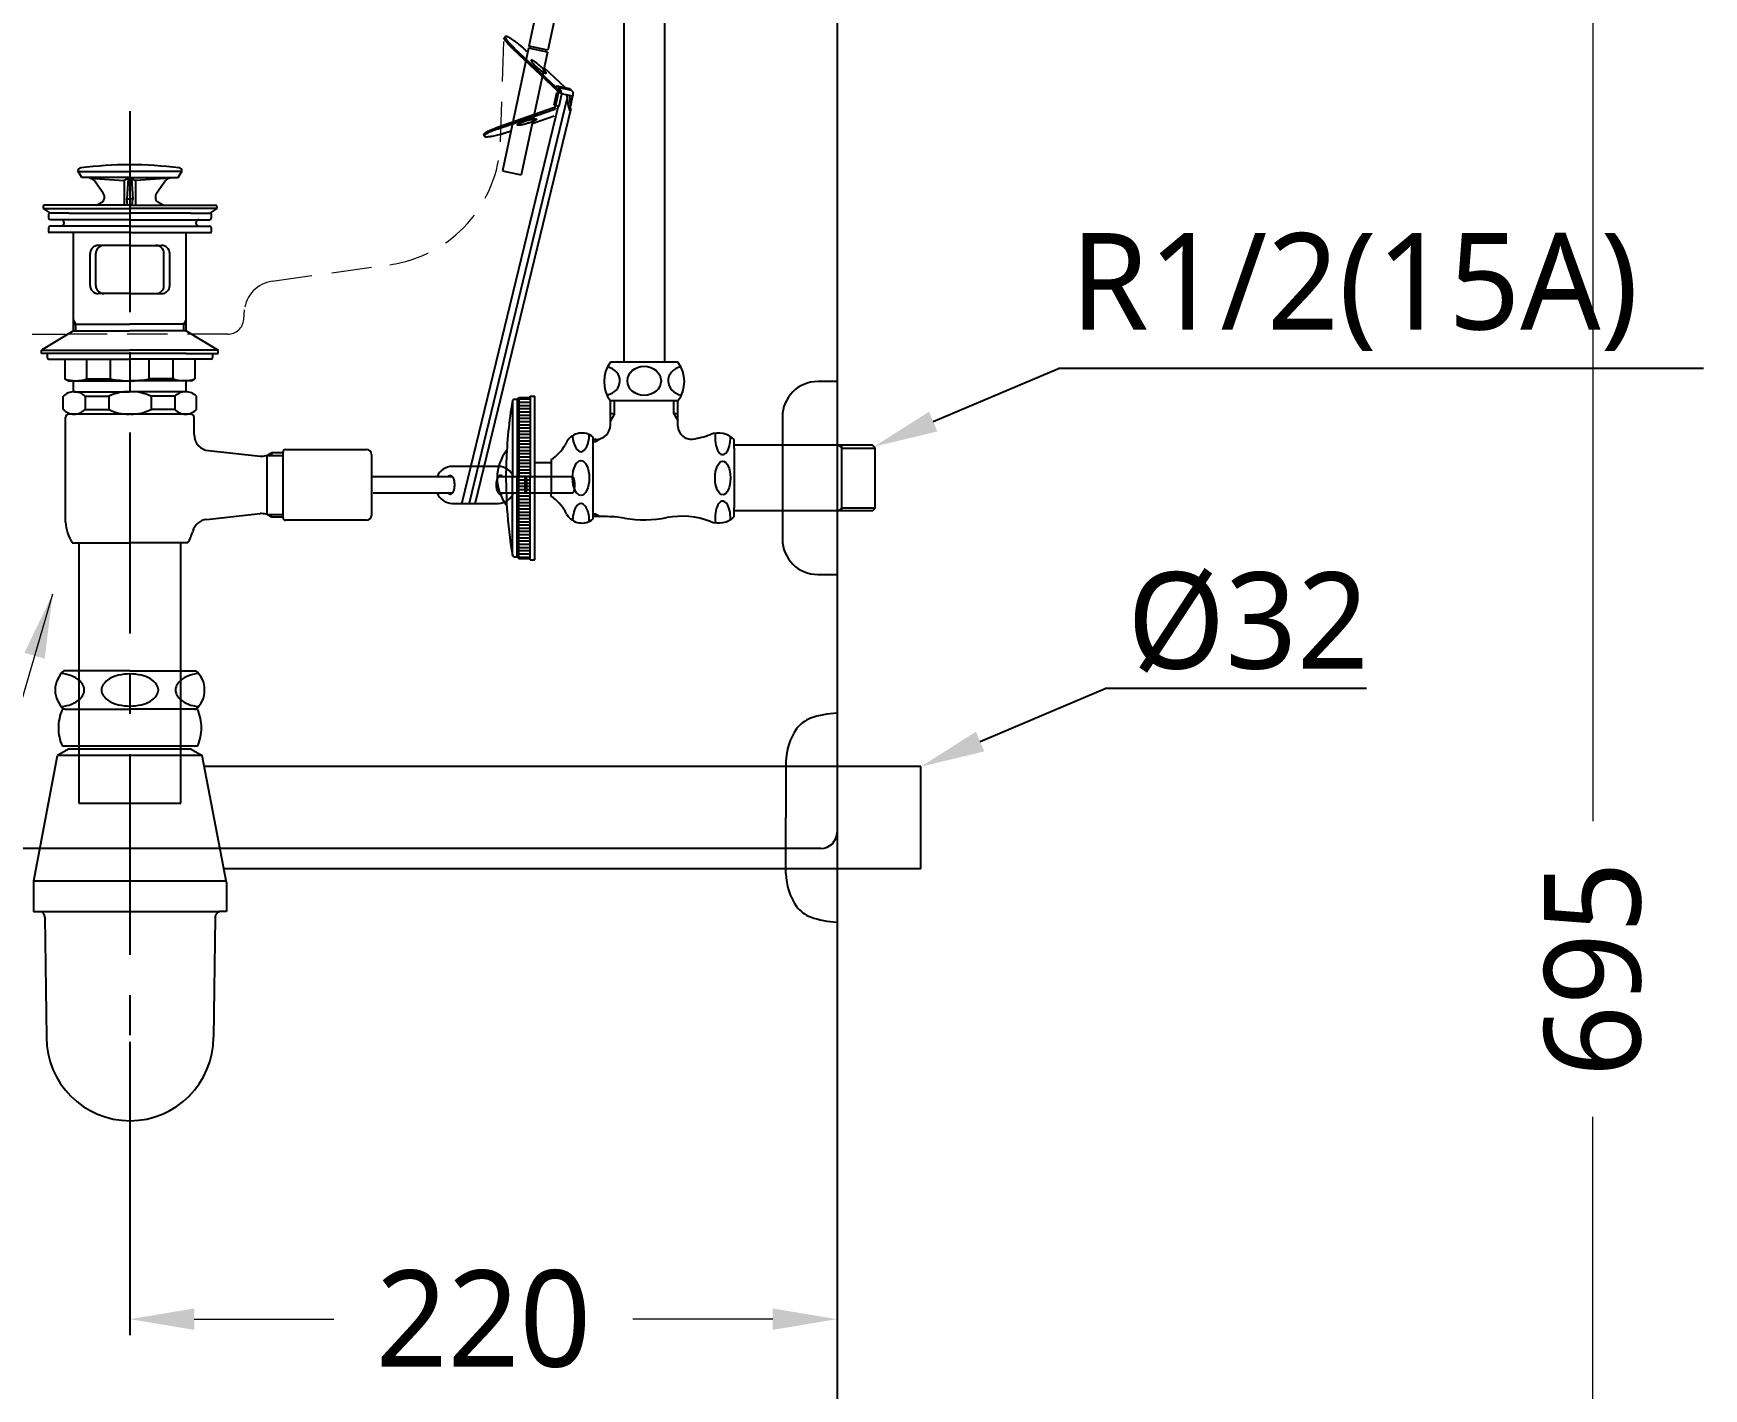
# Model space of a CAD drawing. Header units: inches. Extents: x 2493 to 5701, y -10839 to -8711.
# Drawn here: x 4399 to 4918, y -10446 to -10025 of the extents above; entities that cross this region are included whole.
import ezdxf

# ---------------------------------------------------------------- set-up
doc = ezdxf.new("R2010")
doc.units = ezdxf.units.IN
doc.header["$LTSCALE"] = 50
doc.header["$MEASUREMENT"] = 0
doc.linetypes.add('CENTER', pattern=[2, 1.25, -0.25, 0.25, -0.25])
doc.linetypes.add('HIDDEN', pattern=[0.375, 0.25, -0.125])
for name, color, linetype in [('1', 1, 'Continuous'), ('10', 7, 'Continuous'), ('3', 3, 'Continuous'), ('4', 4, 'Continuous'), ('6', 6, 'Continuous'), ('7', 7, 'Continuous'), ('BATH', 4, 'Continuous'), ('SA-DOOR', 4, 'Continuous'), ('중심선', 1, 'CENTER')]:
    doc.layers.add(name, color=color, linetype=linetype)
doc.styles.get("Standard").update_dxf_attribs({"font": 'NanumGothic.ttf'})
doc.dimstyles.get("Standard").update_dxf_attribs({"dimtxt": 20, "dimasz": 20, "dimexe": 5, "dimexo": 1.5, "dimgap": 10, "dimtad": 0, "dimtoh": 1, "dimdec": 0, "dimzin": 0, "dimdsep": 46, "dimtxsty": 'Standard', "dimcen": 0, "dimclrd": 3, "dimclre": 3, "dimclrt": 2, "dimadec": 0, "dimazin": 3, "dimtfac": 1, "dimtdec": 0, "dimtofl": 0, "dimtmove": 0, "dimatfit": 3, "dimfxl": 0, "dimtolj": 1, "dimtzin": 0, "dimlwd": 0, "dimlwe": 25, "dimarcsym": 0})
doc.dimstyles.new('Standard$0', dxfattribs={"dimtxt": 0.18, "dimasz": 0.18, "dimexe": 0.18, "dimexo": 0.0625, "dimgap": 0.09, "dimtad": 0, "dimtih": 1, "dimtoh": 1, "dimdec": 4, "dimzin": 0, "dimdsep": 46, "dimtxsty": 'Standard', "dimcen": 0.09, "dimadec": 0, "dimazin": 0, "dimtfac": 1, "dimtdec": 4, "dimtofl": 0, "dimtmove": 0, "dimatfit": 3, "dimfxl": 0, "dimtolj": 1, "dimtzin": 0, "dimarcsym": 0})

# ---------------------------------------------------------------- blocks, each defined once
blk = doc.blocks.new('*D31')
at = {"color": 3, "linetype": 'Continuous', "lineweight": 25}
for p, q in [((4670.9, -9973.14), (4888.89, -9973.14)), ((4650.21, -10668.14), (4888.89, -10668.14))]:
    blk.add_line(p, q, dxfattribs=at)
at = {"color": 3, "linetype": 'Continuous', "lineweight": 0}
for p, q in [((4883.89, -9993.14), (4883.89, -10269.7)), ((4883.89, -10648.14), (4883.89, -10361.68))]:
    blk.add_line(p, q, dxfattribs=at)
at = {"color": 3}
for points in [[(4880.56, -9993.14), (4887.23, -9993.14), (4883.89, -9973.14)], [(4880.56, -10648.14), (4887.23, -10648.14), (4883.89, -10668.14)]]:
    blk.add_solid(points, dxfattribs=at)
at = {"layer": 'DEFPOINTS', "color": 0}
for p in [(4669.4, -9973.14), (4648.71, -10668.14), (4883.89, -10668.14)]:
    blk.add_point(p, dxfattribs=at)
at = {"color": 2, "insert": (4883.89, -10315.69), "char_height": 30, "attachment_point": 5, "rotation": 90}
blk.add_mtext('\\A1;695', dxfattribs=at)
blk = doc.blocks.new('*D41')
at = {"color": 3, "linetype": 'Continuous', "lineweight": 25}
for p, q in [((4648.71, -10274.64), (4648.71, -10429.61)), ((4428.71, -10338.36), (4428.71, -10429.61))]:
    blk.add_line(p, q, dxfattribs=at)
at = {"color": 3, "linetype": 'Continuous', "lineweight": 0}
for p, q in [((4448.71, -10424.61), (4492.2, -10424.61)), ((4628.71, -10424.61), (4585.21, -10424.61))]:
    blk.add_line(p, q, dxfattribs=at)
at = {"color": 3}
for points in [[(4448.71, -10421.27), (4448.71, -10427.94), (4428.71, -10424.61)], [(4628.71, -10421.27), (4628.71, -10427.94), (4648.71, -10424.61)]]:
    blk.add_solid(points, dxfattribs=at)
at = {"layer": 'DEFPOINTS', "color": 0}
for p in [(4648.71, -10273.14), (4428.71, -10336.86), (4648.71, -10424.61)]:
    blk.add_point(p, dxfattribs=at)
at = {"color": 2, "insert": (4538.71, -10424.61), "char_height": 30, "attachment_point": 5}
blk.add_mtext('\\A1;220', dxfattribs=at)

msp = doc.modelspace()

# ---------------------------------------------------------------- linework, layer by layer
at = {"color": 1}
msp.add_line((4648.71, -9744.93), (4648.71, -10668.14), dxfattribs=at)
at = {"color": 7, "linetype": 'HIDDEN', "lineweight": 0}
for p, q in [((4544.01, -10058.32), (4548.26, -9926.82)), ((4472.94, -10101.69), (4509.6, -10096.53)), ((4464.11, -10113.62), (4464.38, -10110.61)), ((4398.28, -10118.18), (4408.71, -10118.18)), ((4459.13, -10118.18), (4409.47, -10118.18))]:
    msp.add_line(p, q, dxfattribs=at)
at = {"color": 4, "linetype": 'HIDDEN'}
for p, q in [((4398.71, -10288.26), (4398.71, -10297.76)), ((4458.71, -10288.76), (4458.71, -10297.76)), ((4398.71, -10297.76), (4401.08, -10297.76)), ((4458.71, -10297.76), (4456.71, -10297.76))]:
    msp.add_line(p, q, dxfattribs=at)
at = {"color": 3}
for points in [[(4678.62, -10145.35), (4717.58, -10128.86)], [(4693.22, -10244.9), (4732.17, -10228.4)]]:
    msp.add_lwpolyline(points, dxfattribs=at)
at = {"color": 7, "linetype": 'HIDDEN', "lineweight": 0}
for centre, radius, start, end in [((4504.03, -10056.92), 40, 278, 358), ((4474.33, -10111.59), 10, 98, 174.9204), ((4459.13, -10113.18), 5, 270, 354.9204)]:
    msp.add_arc(centre, radius, start, end, dxfattribs=at)
at = {"color": 4, "linetype": 'HIDDEN'}
for centre, radius, start, end in [((4420.31, -10240.61), 13.85, 155.4705, 204.5295), ((4437.11, -10240.61), 13.85, 335.4705, 24.5295), ((4400.21, -10299.56), 2, 0, 64.1581), ((4457.21, -10299.7), 2, 104.4775, 180)]:
    msp.add_arc(centre, radius, start, end, dxfattribs=at)
at = {"color": 3}
for points in [[(4679.92, -10148.42), (4660.21, -10153.15), (4677.32, -10142.28)], [(4694.52, -10247.97), (4674.8, -10252.7), (4691.92, -10241.83)]]:
    msp.add_solid(points, dxfattribs=at)
at = {"layer": '1', "color": 3}
for p, q in [((4918.31, -10128.86), (4717.58, -10128.86)), ((4813.38, -10228.4), (4732.17, -10228.4))]:
    msp.add_line(p, q, dxfattribs=at)
at = {"layer": '10', "color": 0, "linetype": 'Continuous'}
for p, q in [((4648.71, -9911.14), (4648.71, -10273.14)), ((4643.71, -10278.14), (4348.93, -10278.14))]:
    msp.add_line(p, q, dxfattribs=at)
msp.add_arc((4643.71, -10273.14), 5, 270, 0, dxfattribs=at)
at = {"layer": '3'}
for p, q in [((4413.71, -10069.45), (4412.48, -10067.31)), ((4412.59, -10067.52), (4428.71, -10067.52)), ((4428.71, -10069.45), (4413.71, -10069.45)), ((4416.22, -10069.63), (4426.96, -10070.33)), ((4428.71, -10069.45), (4426.96, -10070.33)), ((4428.19, -10069.71), (4427.76, -10076.12)), ((4444.82, -10067.52), (4428.71, -10067.52)), ((4428.71, -10069.45), (4443.71, -10069.45)), ((4428.71, -10069.45), (4430.46, -10070.33)), ((4429.22, -10069.71), (4429.66, -10076.12)), ((4441.19, -10069.63), (4430.46, -10070.33)), ((4443.71, -10069.45), (4444.94, -10067.31)), ((4420.43, -10074.33), (4417.71, -10070.47)), ((4426.96, -10070.33), (4426.96, -10078.05)), ((4430.46, -10070.33), (4430.46, -10078.05)), ((4436.98, -10074.33), (4439.7, -10070.47)), ((4401.71, -10078.45), (4401.71, -10079.05)), ((4401.71, -10079.05), (4428.71, -10079.05)), ((4401.71, -10079.05), (4403.85, -10080.55)), ((4411.41, -10078.05), (4402.11, -10078.05)), ((4409.71, -10080.55), (4403.61, -10080.55)), ((4409.71, -10080.55), (4428.71, -10080.55)), ((4428.71, -10078.05), (4411.41, -10078.05)), ((4418.35, -10078.05), (4419.8, -10077.21)), ((4427.96, -10078.05), (4427.76, -10076.09)), ((4427.76, -10076.09), (4428.71, -10076.09)), ((4429.66, -10076.09), (4428.71, -10076.09)), ((4428.71, -10078.05), (4446.01, -10078.05)), ((4455.71, -10079.05), (4428.71, -10079.05)), ((4447.71, -10080.55), (4428.71, -10080.55)), ((4429.45, -10078.05), (4429.66, -10076.09)), ((4439.06, -10078.05), (4437.62, -10077.21)), ((4446.01, -10078.05), (4455.31, -10078.05)), ((4447.71, -10080.55), (4453.81, -10080.55)), ((4455.71, -10079.05), (4453.56, -10080.55)), ((4455.71, -10078.45), (4455.71, -10079.05)), ((4403.41, -10080.75), (4403.41, -10082.05)), ((4403.41, -10085.05), (4403.41, -10086.35)), ((4428.71, -10082.55), (4403.91, -10082.55)), ((4428.71, -10084.55), (4403.91, -10084.55)), ((4428.71, -10082.55), (4453.51, -10082.55)), ((4428.71, -10084.55), (4453.51, -10084.55)), ((4454.01, -10080.75), (4454.01, -10082.05)), ((4454.01, -10085.05), (4454.01, -10086.35)), ((4428.71, -10086.55), (4403.61, -10086.55)), ((4411.21, -10117.14), (4411.21, -10086.55)), ((4428.71, -10090.55), (4418.83, -10090.55)), ((4428.71, -10086.55), (4453.81, -10086.55)), ((4428.71, -10090.55), (4438.58, -10090.55)), ((4446.21, -10117.14), (4446.21, -10086.55)), ((4416.33, -10103.05), (4416.33, -10093.05)), ((4418.1, -10103.05), (4418.1, -10093.05)), ((4439.31, -10103.05), (4439.31, -10093.05)), ((4441.08, -10103.05), (4441.08, -10093.05)), ((4428.71, -10105.55), (4418.83, -10105.55)), ((4428.71, -10105.55), (4438.58, -10105.55)), ((4411.91, -10115.05), (4411.21, -10113.83)), ((4411.21, -10115.05), (4428.71, -10115.05)), ((4411.91, -10117.14), (4411.91, -10115.05)), ((4446.21, -10115.05), (4428.71, -10115.05)), ((4445.51, -10115.05), (4446.21, -10113.83)), ((4445.51, -10117.14), (4445.51, -10115.05)), ((4411.21, -10117.14), (4401.21, -10123.14)), ((4411.21, -10117.14), (4428.71, -10117.14)), ((4446.21, -10117.14), (4428.71, -10117.14)), ((4446.21, -10117.14), (4456.21, -10123.14)), ((4401.21, -10123.14), (4428.71, -10123.14)), ((4401.21, -10124.14), (4401.21, -10123.14)), ((4411.21, -10124.14), (4401.21, -10124.14)), ((4403.01, -10124.14), (4403.01, -10125.44)), ((4403.51, -10125.94), (4408.51, -10125.94)), ((4408.51, -10125.94), (4428.71, -10125.94)), ((4408.51, -10125.94), (4408.51, -10132.06)), ((4446.21, -10124.14), (4411.21, -10124.14)), ((4415.29, -10132.06), (4415.29, -10125.94)), ((4422.69, -10132.06), (4422.69, -10125.94)), ((4456.21, -10123.14), (4428.71, -10123.14)), ((4448.9, -10125.94), (4428.71, -10125.94)), ((4434.72, -10132.06), (4434.72, -10125.94)), ((4442.12, -10132.06), (4442.12, -10125.94)), ((4446.21, -10124.14), (4456.21, -10124.14)), ((4448.9, -10125.94), (4448.9, -10132.06)), ((4453.9, -10125.94), (4448.9, -10125.94)), ((4454.4, -10124.14), (4454.4, -10125.44)), ((4456.21, -10124.14), (4456.21, -10123.14)), ((4409.51, -10132.64), (4408.51, -10132.06)), ((4415.29, -10132.06), (4422.69, -10132.06)), ((4442.12, -10132.06), (4434.72, -10132.06)), ((4447.9, -10132.64), (4448.9, -10132.06)), ((4407.96, -10141.6), (4407.96, -10137.49)), ((4409.51, -10132.64), (4410.91, -10132.64)), ((4410.91, -10132.64), (4428.71, -10132.64)), ((4411.21, -10136.05), (4411.21, -10132.64)), ((4411.35, -10136.05), (4428.46, -10136.05)), ((4414.74, -10137.49), (4422.14, -10137.49)), ((4414.74, -10137.49), (4414.74, -10141.6)), ((4422.14, -10137.49), (4422.14, -10141.6)), ((4446.5, -10132.64), (4428.71, -10132.64)), ((4446.06, -10136.05), (4428.95, -10136.05)), ((4435.28, -10137.49), (4435.28, -10141.6)), ((4442.68, -10137.49), (4435.28, -10137.49)), ((4442.68, -10137.49), (4442.68, -10141.6)), ((4446.21, -10136.05), (4446.21, -10132.64)), ((4447.9, -10132.64), (4446.5, -10132.64)), ((4449.45, -10141.6), (4449.45, -10137.49)), ((4414.74, -10141.6), (4422.14, -10141.6)), ((4442.68, -10141.6), (4435.28, -10141.6)), ((4408.71, -10176.65), (4408.71, -10144.05)), ((4428.71, -10143.05), (4409.71, -10143.05)), ((4446.06, -10143.05), (4428.71, -10143.05)), ((4445.51, -10143.05), (4446.06, -10143.05)), ((4446.06, -10143.05), (4446.46, -10143.05)), ((4447.71, -10143.05), (4446.21, -10143.05)), ((4448.71, -10149.41), (4448.71, -10144.05)), ((4448.71, -10149.41), (4448.71, -10144.05)), ((4453.17, -10154.38), (4469.21, -10156.1)), ((4471.24, -10155.85), (4476.34, -10155.85)), ((4471.38, -10174.3), (4471.38, -10155.8)), ((4472.71, -10155.05), (4472.71, -10155.85)), ((4476.37, -10155.05), (4472.71, -10155.05)), ((4476.34, -10155.85), (4476.34, -10154.85)), ((4476.34, -10175.25), (4476.34, -10155.85)), ((4477.14, -10154.05), (4502.34, -10154.05)), ((4503.84, -10155.55), (4503.84, -10161.32)), ((4523.08, -10162.54), (4503.64, -10162.54)), ((4503.84, -10161.32), (4503.84, -10174.55)), ((4529.03, -10162.54), (4523.08, -10162.54)), ((4540.05, -10159.29), (4528.99, -10159.29)), ((4543.33, -10159.29), (4540.05, -10159.29)), ((4566.66, -10162.53), (4543.3, -10162.54)), ((4552.16, -10163.03), (4551.66, -10162.53)), ((4551.66, -10167.53), (4551.66, -10162.53)), ((4552.16, -10167.03), (4552.16, -10163.03)), ((4504.44, -10167.54), (4529.03, -10167.54)), ((4543.3, -10167.54), (4566.66, -10167.53)), ((4551.66, -10167.53), (4552.16, -10167.03)), ((4452.58, -10175.77), (4469.21, -10173.99)), ((4528.99, -10170.79), (4540.31, -10170.79)), ((4540.31, -10170.79), (4543.33, -10170.79)), ((4471.38, -10174.3), (4476.34, -10174.3)), ((4472.71, -10175.05), (4472.71, -10174.25)), ((4476.37, -10175.05), (4472.71, -10175.05)), ((4502.34, -10176.05), (4477.14, -10176.05)), ((4410.71, -10183.05), (4428.71, -10183.05)), ((4412.83, -10183.05), (4412.83, -10264.05)), ((4446.71, -10183.05), (4428.71, -10183.05)), ((4444.58, -10264.05), (4444.58, -10183.05)), ((4412.83, -10264.05), (4444.58, -10264.05))]:
    msp.add_line(p, q, dxfattribs=at)
for points in [[(4527.65, -10162.54, -0.044238), (4527.9, -10162.26, -0.189273), (4528.34, -10162.09, -0.189273), (4528.77, -10162.26, -0.101059), (4529.27, -10162.95, -0.059302), (4529.55, -10163.84, -0.045722), (4529.66, -10165.04, -0.045722)], [(4544.67, -10162.54, 0.044238), (4544.42, -10162.26, 0.189273), (4543.98, -10162.09, 0.189273), (4543.55, -10162.26, 0.101059), (4543.05, -10162.95, 0.059302), (4542.78, -10163.84, 0.045722), (4542.67, -10165.04, 0.045722)], [(4529.66, -10165.04, -0.045722), (4529.55, -10166.24, -0.059302), (4529.27, -10167.13, -0.101059), (4528.77, -10167.82, -0.189273), (4528.34, -10167.99, -0.189273), (4527.9, -10167.82, -0.044238), (4527.65, -10167.54, -0.059302)], [(4542.67, -10165.04, 0.045722), (4542.78, -10166.24, 0.059302), (4543.05, -10167.12, 0.101059), (4543.55, -10167.82, 0.189273), (4543.98, -10167.99, 0.189273), (4544.42, -10167.82, 0.044238), (4544.67, -10167.54, 0.059302)]]:
    msp.add_lwpolyline(points, format="xyb", dxfattribs=at)
for centre, radius, start, end in [((4413.56, -10067.52), 1.1, 97.3204, 169.4262), ((4428.71, -10185.45), 120, 90, 97.3204), ((4416.08, -10071.63), 2, 35.2023, 86.2618), ((4428.71, -10185.45), 120, 82.6796, 90), ((4441.33, -10071.63), 2, 93.7382, 144.7977), ((4443.86, -10067.52), 1.1, 10.5738, 82.6796), ((4418.8, -10075.48), 2, 300, 35.2023), ((4438.62, -10075.48), 2, 144.7977, 240), ((4402.11, -10078.45), 0.4, 90, 180), ((4403.61, -10080.75), 0.2, 90, 180), ((4453.81, -10080.75), 0.2, 0, 90), ((4455.31, -10078.45), 0.4, 0, 90), ((4403.91, -10082.05), 0.5, 180, 270), ((4403.91, -10085.05), 0.5, 90, 180), ((4407.21, -10083.55), 1, 270, 90), ((4450.21, -10083.55), 1, 90, 270), ((4453.51, -10082.05), 0.5, 270, 0), ((4453.51, -10085.05), 0.5, 0, 90), ((4403.61, -10086.35), 0.2, 180, 270), ((4418.83, -10093.05), 2.5, 90, 180), ((4420.6, -10093.05), 2.5, 90, 180), ((4436.81, -10093.05), 2.5, 0, 90), ((4438.58, -10093.05), 2.5, 0, 90), ((4453.81, -10086.35), 0.2, 270, 0), ((4418.83, -10103.05), 2.5, 180, 270), ((4420.6, -10103.05), 2.5, 180, 270), ((4436.81, -10103.05), 2.5, 270, 0), ((4438.58, -10103.05), 2.5, 270, 0), ((4403.51, -10125.44), 0.5, 180, 270), ((4453.9, -10125.44), 0.5, 270, 0), ((4411.9, -10122.46), 10.18, 250.5679, 289.4321), ((4428.51, -10103.19), 29.46, 258.5956, 270.3737), ((4428.9, -10103.19), 29.46, 269.6263, 281.4044), ((4445.51, -10122.46), 10.18, 250.5679, 289.4321), ((4411.35, -10140.75), 4.7, 43.9409, 136.0591), ((4428.24, -10149.65), 13.61, 89.0643, 116.6472), ((4429.17, -10149.65), 13.61, 63.3528, 90.9357), ((4446.06, -10140.75), 4.7, 43.9409, 136.0591), ((4411.35, -10138.34), 4.7, 223.9409, 316.0591), ((4428.24, -10129.44), 13.61, 243.3528, 270.9357), ((4429.17, -10129.44), 13.61, 269.0643, 296.6472), ((4446.06, -10138.34), 4.7, 223.9409, 316.0591), ((4409.71, -10144.05), 1, 90, 180), ((4447.71, -10144.05), 1, 0, 90), ((4447.71, -10144.05), 1, 0, 90), ((4453.71, -10149.41), 5, 180, 263.8845), ((4469.62, -10151.12), 5, 265.3322, 308.1928), ((4477.14, -10154.85), 0.8, 90, 180), ((4502.34, -10155.55), 1.5, 0, 90), ((4528.99, -10164.29), 5, 90.0092, 159.5216), ((4543.33, -10164.29), 5, 20.4966, 90.0092), ((4528.99, -10165.79), 5, 200.4966, 270.0092), ((4543.33, -10165.79), 5, 270.0092, 339.5216), ((4469.62, -10178.98), 5, 51.8072, 94.6678), ((4421.7, -10176.1), 13, 182.42, 212.3), ((4453.11, -10180.75), 5, 96.1155, 165.0403), ((4477.14, -10175.25), 0.8, 180, 270), ((4502.34, -10174.55), 1.5, 270, 0), ((4435.72, -10176.1), 13, 327.6998, 345.0403)]:
    msp.add_arc(centre, radius, start, end, dxfattribs=at)
at = {"layer": '4'}
for p, q in [((4412.46, -10222.86), (4408.17, -10222.86)), ((4428.71, -10222.86), (4412.46, -10222.86)), ((4428.71, -10222.86), (4444.96, -10222.86)), ((4444.96, -10222.86), (4449.25, -10222.86)), ((4408.56, -10234.86), (4408.17, -10234.86)), ((4408.56, -10234.86), (4428.71, -10234.86)), ((4408.56, -10234.86), (4428.71, -10234.86)), ((4448.86, -10234.86), (4428.71, -10234.86)), ((4448.86, -10234.86), (4428.71, -10234.86)), ((4448.86, -10234.86), (4449.25, -10234.86)), ((4449.71, -10246.36), (4407.71, -10246.36)), ((4398.8, -10288.26), (4406.21, -10249.26)), ((4409.61, -10247.26), (4406.21, -10249.26)), ((4451.21, -10249.26), (4406.21, -10249.26)), ((4447.81, -10247.26), (4409.61, -10247.26)), ((4447.81, -10247.26), (4451.21, -10249.26)), ((4458.71, -10288.76), (4451.21, -10249.26)), ((4632.73, -10251.18), (4632.73, -10268.57)), ((4648.71, -10252.7), (4451.86, -10252.7)), ((4674.8, -10252.7), (4648.71, -10252.7)), ((4674.8, -10284.45), (4674.8, -10252.7)), ((4632.73, -10285.97), (4632.73, -10268.57)), ((4398.71, -10288.26), (4458.61, -10288.26)), ((4648.71, -10284.45), (4457.89, -10284.45)), ((4674.8, -10284.45), (4648.71, -10284.45)), ((4401.08, -10297.76), (4456.71, -10297.76)), ((4402.21, -10299.56), (4402.71, -10336.86)), ((4455.21, -10299.7), (4454.71, -10336.86))]:
    msp.add_line(p, q, dxfattribs=at)
for centre, radius, start, end in [((4413.46, -10228.86), 8, 131.4096, 228.5904), ((4405.46, -10238.98), 15.42, 76.3745, 82.907), ((4406.67, -10233.98), 10.28, 59.664, 76.3745), ((4408.51, -10230.83), 6.63, 35.2916, 59.664), ((4425.61, -10230.92), 6.43, 119.4668, 143.7544), ((4427.48, -10234.23), 10.23, 103.1721, 119.4668), ((4428.71, -10239.47), 15.61, 90, 103.1721), ((4428.71, -10239.47), 15.61, 76.8279, 90), ((4429.93, -10234.23), 10.23, 60.5332, 76.8279), ((4431.8, -10230.92), 6.43, 36.2456, 60.5332), ((4448.9, -10230.83), 6.63, 120.336, 144.7084), ((4450.75, -10233.98), 10.28, 103.6255, 120.336), ((4451.96, -10238.98), 15.42, 97.093, 103.6255), ((4443.96, -10228.86), 8, 311.4096, 48.5904), ((4408.51, -10226.89), 6.63, 300.336, 324.7084), ((4411.3, -10228.86), 3.21, 0, 35.2916), ((4411.3, -10228.86), 3.21, 324.7084, 0), ((4422.8, -10228.86), 2.94, 143.7544, 216.2456), ((4425.61, -10226.8), 6.43, 216.2456, 240.5332), ((4431.8, -10226.8), 6.43, 299.4668, 323.7544), ((4434.62, -10228.86), 2.94, 323.7544, 36.2456), ((4446.11, -10228.86), 3.21, 144.7084, 180), ((4446.11, -10228.86), 3.21, 180, 215.2916), ((4448.9, -10226.89), 6.63, 215.2916, 239.664), ((4405.46, -10218.74), 15.42, 277.093, 283.6255), ((4406.67, -10223.74), 10.28, 283.6255, 300.336), ((4427.48, -10223.49), 10.23, 240.5332, 256.8279), ((4428.71, -10218.25), 15.61, 256.8279, 270), ((4428.71, -10218.25), 15.61, 270, 283.1721), ((4429.93, -10223.49), 10.23, 283.1721, 299.4668), ((4450.75, -10223.74), 10.28, 239.664, 256.3745), ((4451.96, -10218.74), 15.42, 256.3745, 262.907), ((4650.21, -10266.03), 30, 92.866, 109.0071), ((4652.71, -10252.07), 20, 146.2077, 177.4359), ((4644.05, -10246.99), 10, 111.1927, 142.8035), ((4652.71, -10285.07), 20, 182.5641, 213.7923), ((4644.05, -10290.15), 10, 217.1965, 248.8073), ((4650.21, -10271.11), 30, 250.9929, 267.134), ((4428.71, -10336.86), 26, 180, 0)]:
    msp.add_arc(centre, radius, start, end, dxfattribs=at)
at = {"layer": '6'}
for p, q in [((4582.36, -9920.96), (4582.36, -10126.9)), ((4595.06, -9920.52), (4595.06, -10126.9)), ((4595.06, -10126.9), (4578.21, -10126.9)), ((4599.21, -10126.9), (4595.06, -10126.9)), ((4553.21, -10137.4), (4554.71, -10137.4)), ((4553.21, -10137.6), (4553.21, -10137.4)), ((4553.21, -10137.6), (4553.21, -10162.9)), ((4554.71, -10138.4), (4554.71, -10137.4)), ((4648.71, -10132.9), (4642.71, -10132.9)), ((4547.79, -10138.9), (4547.79, -10162.9)), ((4548.38, -10138.4), (4549.21, -10138.4)), ((4549.21, -10138.4), (4549.71, -10137.9)), ((4549.21, -10138.4), (4549.21, -10162.9)), ((4549.71, -10137.9), (4549.71, -10162.9)), ((4549.71, -10137.9), (4552.91, -10137.9)), ((4549.71, -10138.31), (4553.21, -10138.31)), ((4549.71, -10139.31), (4553.21, -10139.31)), ((4549.71, -10140.31), (4553.21, -10140.31)), ((4549.71, -10141.31), (4553.21, -10141.31)), ((4549.71, -10142.31), (4553.21, -10142.31)), ((4554.71, -10162.9), (4554.71, -10138.4)), ((4578.21, -10146.4), (4578.21, -10138.9)), ((4599.21, -10138.9), (4578.21, -10138.9)), ((4579.46, -10142.9), (4578.21, -10142.9)), ((4579.46, -10142.9), (4578.21, -10145.07)), ((4579.46, -10142.9), (4579.46, -10138.9)), ((4597.96, -10142.9), (4597.96, -10138.9)), ((4599.21, -10142.9), (4597.96, -10142.9)), ((4597.96, -10142.9), (4599.21, -10145.07)), ((4599.21, -10146.82), (4599.21, -10138.9)), ((4549.71, -10143.31), (4553.21, -10143.31)), ((4549.71, -10144.31), (4553.21, -10144.31)), ((4549.71, -10145.31), (4553.21, -10145.31)), ((4549.71, -10146.31), (4553.21, -10146.31)), ((4549.71, -10147.31), (4553.21, -10147.31)), ((4631.71, -10143.9), (4631.71, -10181.9)), ((4549.71, -10148.31), (4553.21, -10148.31)), ((4549.71, -10149.31), (4553.21, -10149.31)), ((4549.71, -10150.31), (4553.21, -10150.31)), ((4549.71, -10151.31), (4553.21, -10151.31)), ((4549.71, -10152.31), (4553.21, -10152.31)), ((4549.71, -10153.31), (4553.21, -10153.31)), ((4564.68, -10151.58), (4564.13, -10152.54)), ((4572.79, -10150.9), (4572.79, -10150.18)), ((4572.79, -10174.9), (4572.79, -10150.9)), ((4573.71, -10150.9), (4572.79, -10150.9)), ((4573.71, -10151.65), (4572.79, -10151.65)), ((4573.71, -10151.65), (4575.01, -10150.71)), ((4573.71, -10151.65), (4573.71, -10150.9)), ((4616.71, -10153.65), (4616.71, -10150.9)), ((4648.71, -10152.65), (4616.71, -10152.65)), ((4659.71, -10152.65), (4648.71, -10152.65)), ((4650.21, -10153.65), (4649.21, -10152.65)), ((4650.21, -10173.15), (4650.21, -10152.65)), ((4660.71, -10153.65), (4659.71, -10152.65)), ((4549.71, -10154.31), (4553.21, -10154.31)), ((4549.71, -10155.31), (4553.21, -10155.31)), ((4549.71, -10156.31), (4553.21, -10156.31)), ((4549.71, -10157.31), (4553.21, -10157.31)), ((4549.71, -10158.31), (4553.21, -10158.31)), ((4559.79, -10158.15), (4554.71, -10158.15)), ((4559.79, -10157.17), (4559.79, -10158.15)), ((4559.79, -10158.15), (4559.79, -10167.65)), ((4616.71, -10153.65), (4616.71, -10172.15)), ((4650.21, -10153.65), (4660.71, -10153.65)), ((4660.58, -10172.15), (4660.58, -10153.65)), ((4547.79, -10186.9), (4547.79, -10162.9)), ((4549.21, -10187.4), (4549.21, -10162.9)), ((4549.71, -10159.31), (4553.21, -10159.31)), ((4549.71, -10160.31), (4553.21, -10160.31)), ((4549.71, -10161.31), (4553.21, -10161.31)), ((4549.71, -10162.31), (4553.21, -10162.31)), ((4549.71, -10187.9), (4549.71, -10162.9)), ((4549.71, -10163.49), (4553.21, -10163.49)), ((4553.21, -10188.2), (4553.21, -10162.9)), ((4554.71, -10188.4), (4554.71, -10162.9)), ((4549.71, -10164.49), (4553.21, -10164.49)), ((4549.71, -10165.49), (4553.21, -10165.49)), ((4549.71, -10166.49), (4553.21, -10166.49)), ((4549.71, -10167.49), (4553.21, -10167.49)), ((4549.71, -10168.49), (4553.21, -10168.49)), ((4559.79, -10167.65), (4554.71, -10167.65)), ((4559.79, -10168.64), (4559.79, -10167.65)), ((4549.71, -10169.49), (4553.21, -10169.49)), ((4549.71, -10170.49), (4553.21, -10170.49)), ((4549.71, -10171.49), (4553.21, -10171.49)), ((4549.71, -10172.49), (4553.21, -10172.49)), ((4549.71, -10173.49), (4553.21, -10173.49)), ((4564.68, -10174.22), (4564.13, -10173.27)), ((4573.71, -10174.15), (4572.79, -10174.15)), ((4573.71, -10174.9), (4573.71, -10174.15)), ((4573.71, -10174.15), (4575.01, -10174.9)), ((4616.71, -10174.9), (4616.71, -10172.15)), ((4648.71, -10173.15), (4616.71, -10173.15)), ((4616.71, -10173.15), (4616.71, -10173.34)), ((4616.71, -10174.9), (4616.71, -10173.34)), ((4659.71, -10173.15), (4648.71, -10173.15)), ((4649.21, -10173.15), (4650.21, -10172.15)), ((4650.21, -10172.15), (4660.71, -10172.15)), ((4659.71, -10173.15), (4660.71, -10172.15)), ((4549.71, -10174.49), (4553.21, -10174.49)), ((4549.71, -10175.49), (4553.21, -10175.49)), ((4549.71, -10176.49), (4553.21, -10176.49)), ((4549.71, -10177.49), (4553.21, -10177.49)), ((4549.71, -10178.49), (4553.21, -10178.49)), ((4572.79, -10175.62), (4572.79, -10174.9)), ((4576.42, -10174.9), (4572.79, -10174.9)), ((4549.71, -10179.49), (4553.21, -10179.49)), ((4549.71, -10180.49), (4553.21, -10180.49)), ((4549.71, -10181.49), (4553.21, -10181.49)), ((4549.71, -10182.49), (4553.21, -10182.49)), ((4549.71, -10183.49), (4553.21, -10183.49)), ((4549.71, -10184.49), (4553.21, -10184.49)), ((4548.38, -10187.4), (4549.21, -10187.4)), ((4549.21, -10187.4), (4549.71, -10187.9)), ((4549.71, -10185.49), (4553.21, -10185.49)), ((4549.71, -10186.49), (4553.21, -10186.49)), ((4549.71, -10187.49), (4553.21, -10187.49)), ((4549.71, -10187.9), (4552.91, -10187.9)), ((4553.21, -10188.4), (4553.21, -10188.2)), ((4553.21, -10188.4), (4554.71, -10188.4)), ((4642.71, -10192.9), (4648.71, -10192.9))]:
    msp.add_line(p, q, dxfattribs=at)
for centre, radius, start, end in [((4586.21, -10132.9), 10, 143.1301, 216.8699), ((4591.21, -10132.9), 10, 323.1301, 36.8699), ((4552.91, -10137.6), 0.3, 270, 0), ((4642.71, -10143.9), 11, 90, 180), ((4690.71, -10162.9), 145, 170.5066, 178.0569), ((4548.38, -10139.1), 0.7, 90, 170.5066), ((4573.71, -10146.4), 4.5, 270, 0), ((4603.21, -10146.82), 4, 180, 277.7117), ((4552, -10145.54), 14, 303.8098, 330), ((4569.32, -10154.26), 5.36, 49.5694, 150), ((4600.41, -10126.18), 24.83, 277.7117, 290.9661), ((4611.8, -10155.9), 7, 45.4871, 110.9661), ((4556.96, -10162.95), 14, 141.7859, 179.7527), ((4690.71, -10162.9), 145, 178.0569, 189.4934), ((4556.96, -10162.81), 14, 180.2473, 218.2141), ((4552, -10180.27), 14, 30, 56.1902), ((4569.32, -10171.55), 5.36, 210, 310.4306), ((4576.42, -10212.9), 38, 80.6952, 90), ((4588.71, -10137.9), 38, 260.6952, 280.7373), ((4600.41, -10199.63), 24.83, 69.0339, 100.7373), ((4611.8, -10169.91), 7, 249.0339, 314.5), ((4642.71, -10181.9), 11, 180, 270), ((4548.38, -10186.7), 0.7, 189.4934, 270), ((4552.91, -10188.2), 0.3, 0, 90)]:
    msp.add_arc(centre, radius, start, end, dxfattribs=at)
for centre, major_axis, ratio, start_param, end_param in [((4575.93, -10132.68), (-5.23, 0), 0.866391, 1.800504, 4.443058), ((4601.39, -10132.68), (5.23, 0), 0.866391, 1.824119, 4.49897), ((4569.03, -10149.31), (0, 5.4), 0.478204, 1.649187, 4.692658), ((4613.15, -10150.4), (0, 5.22), 0.46009, 1.292018, 4.793095), ((4569.03, -10176.22), (0, 5.4), 0.478204, 4.6817, 7.825213), ((4613.15, -10175.32), (0, 5.22), 0.46009, 4.613779, 8.15122)]:
    msp.add_ellipse(centre, major_axis=major_axis, ratio=ratio, start_param=start_param, end_param=end_param, dxfattribs=at)
for centre, major_axis, ratio in [((4588.71, -10132.68), (5.23, 0), 0.866391), ((4569.03, -10162.9), (0, -5.4), 0.478204), ((4613.15, -10162.9), (0, -5.22), 0.46009)]:
    msp.add_ellipse(centre, major_axis=major_axis, ratio=ratio, dxfattribs=at)
at = {"layer": '7', "extrusion": (0, 1, 0)}
for p, q in [((4428.71, -10087.8, -14.18), (4428.71, -10087.8, 445.82)), ((4428.71, -10087.8, 445.82), (4428.71, -10087.8, -14.18)), ((4428.71, -10087.8, -14.18), (4428.71, -10087.8, 445.82)), ((4428.71, -10087.8, 445.82), (4428.71, -10087.8, -14.18)), ((4428.71, -10087.8, 20), (4428.71, -10087.8, 0)), ((4428.71, -10087.8, 20), (4428.71, -10087.8, 0)), ((4428.71, -10087.8, 20), (4428.71, -10087.8, 0)), ((4428.71, -10087.8, 20), (4428.71, -10087.8, 0)), ((4428.71, -10087.8, -14.18), (4428.71, -10087.8, -14.18)), ((4428.71, -10087.8, -14.18), (4428.71, -10087.8, -14.18)), ((4428.71, -10087.8, -14.18), (4428.71, -10087.8, -14.18)), ((4428.71, -10087.8, -14.18), (4428.71, -10087.8, -14.18)), ((4428.71, -10087.8, 0), (4428.71, -10087.8, -14.18)), ((4428.71, -10087.8, 0), (4428.71, -10087.8, -14.18)), ((4428.71, -10087.8, 0), (4428.71, -10087.8, -14.18)), ((4428.71, -10087.8, 0), (4428.71, -10087.8, -14.18)), ((4428.71, -10087.8, 445.82), (4428.71, -10087.8, 445.82)), ((4428.71, -10087.8, 445.82), (4428.71, -10087.8, 445.82)), ((4428.71, -10087.8, 445.82), (4428.71, -10087.8, 445.82)), ((4428.71, -10087.8, 445.82), (4428.71, -10087.8, 445.82)), ((4428.71, -10087.8, 410.51), (4428.71, -10087.8, 445.82)), ((4428.71, -10087.8, 410.51), (4428.71, -10087.8, 445.82))]:
    msp.add_line(p, q, dxfattribs=at)
at = {"layer": '7'}
for points, knots in [([(4428.71, -10087.8, 381.33), (4428.71, -10087.8, 320.01), (4428.71, -10087.8, 258.69), (4428.71, -10087.8, 138.24), (4428.71, -10087.8, 79.12), (4428.71, -10087.8, 20)], [0, 0, 0, 0, 0.509144, 0.509144, 1, 1, 1, 1]), ([(4428.71, -10087.8, 381.33), (4428.71, -10087.8, 320.01), (4428.71, -10087.8, 258.69), (4428.71, -10087.8, 138.24), (4428.71, -10087.8, 79.12), (4428.71, -10087.8, 20)], [0, 0, 0, 0, 0.509144, 0.509144, 1, 1, 1, 1]), ([(4428.71, -10087.8, 381.33), (4428.71, -10087.8, 320.01), (4428.71, -10087.8, 258.69), (4428.71, -10087.8, 138.24), (4428.71, -10087.8, 79.12), (4428.71, -10087.8, 20)], [0, 0, 0, 0, 0.509144, 0.509144, 1, 1, 1, 1]), ([(4428.71, -10087.8, 381.33), (4428.71, -10087.8, 320.01), (4428.71, -10087.8, 258.69), (4428.71, -10087.8, 138.24), (4428.71, -10087.8, 79.12), (4428.71, -10087.8, 20)], [0, 0, 0, 0, 0.509144, 0.509144, 1, 1, 1, 1]), ([(4428.71, -10087.8, 410.51), (4428.71, -10087.8, 410.51), (4428.71, -10087.8, 410.6), (4428.71, -10087.8, 410.98), (4428.71, -10087.8, 411.25), (4428.71, -10087.8, 411.56)], [0, 0, 0, 0, 0.535587, 0.535587, 1, 1, 1, 1]), ([(4428.71, -10087.8, 410.51), (4428.71, -10087.8, 410.51), (4428.71, -10087.8, 410.6), (4428.71, -10087.8, 410.98), (4428.71, -10087.8, 411.25), (4428.71, -10087.8, 411.56)], [0, 0, 0, 0, 0.535587, 0.535587, 1, 1, 1, 1]), ([(4428.71, -10087.8, 410.51), (4428.71, -10087.8, 410.51), (4428.71, -10087.8, 410.6), (4428.71, -10087.8, 410.98), (4428.71, -10087.8, 411.25), (4428.71, -10087.8, 411.56)], [0, 0, 0, 0, 0.535587, 0.535587, 1, 1, 1, 1]), ([(4428.71, -10087.8, 410.51), (4428.71, -10087.8, 410.51), (4428.71, -10087.8, 410.6), (4428.71, -10087.8, 410.98), (4428.71, -10087.8, 411.25), (4428.71, -10087.8, 411.56)], [0, 0, 0, 0, 0.535587, 0.535587, 1, 1, 1, 1]), ([(4428.71, -10087.8, 381.33), (4428.71, -10087.8, 385.34), (4428.71, -10087.8, 389.33), (4428.71, -10087.8, 396.64), (4428.71, -10087.8, 400.03), (4428.71, -10087.8, 405.62), (4428.71, -10087.8, 407.86), (4428.71, -10087.8, 410.85), (4428.71, -10087.8, 411.61), (4428.71, -10087.8, 411.56)], [0, 0, 0, 0, 0.25, 0.25, 0.5, 0.5, 0.75, 0.75, 1, 1, 1, 1]), ([(4428.71, -10087.8, 381.33), (4428.71, -10087.8, 385.34), (4428.71, -10087.8, 389.33), (4428.71, -10087.8, 396.64), (4428.71, -10087.8, 400.03), (4428.71, -10087.8, 405.62), (4428.71, -10087.8, 407.86), (4428.71, -10087.8, 410.85), (4428.71, -10087.8, 411.61), (4428.71, -10087.8, 411.56)], [0, 0, 0, 0, 0.25, 0.25, 0.5, 0.5, 0.75, 0.75, 1, 1, 1, 1]), ([(4428.71, -10087.8, 381.33), (4428.71, -10087.8, 385.34), (4428.71, -10087.8, 389.33), (4428.71, -10087.8, 396.64), (4428.71, -10087.8, 400.03), (4428.71, -10087.8, 405.62), (4428.71, -10087.8, 407.86), (4428.71, -10087.8, 410.85), (4428.71, -10087.8, 411.61), (4428.71, -10087.8, 411.56)], [0, 0, 0, 0, 0.25, 0.25, 0.5, 0.5, 0.75, 0.75, 1, 1, 1, 1]), ([(4428.71, -10087.8, 381.33), (4428.71, -10087.8, 385.34), (4428.71, -10087.8, 389.33), (4428.71, -10087.8, 396.64), (4428.71, -10087.8, 400.03), (4428.71, -10087.8, 405.62), (4428.71, -10087.8, 407.86), (4428.71, -10087.8, 410.85), (4428.71, -10087.8, 411.61), (4428.71, -10087.8, 411.56)], [0, 0, 0, 0, 0.25, 0.25, 0.5, 0.5, 0.75, 0.75, 1, 1, 1, 1])]:
    msp.add_open_spline(points, degree=3, knots=knots, dxfattribs=at)
for points, degree in [([(4428.71, -10087.8, 0), (4428.71, -10087.8)], 1), ([(4428.71, -10087.8, 0), (4428.71, -10087.8)], 1), ([(4428.71, -10087.8, 0), (4428.71, -10087.8)], 1), ([(4428.71, -10087.8, 0), (4428.71, -10087.8)], 1), ([(4428.71, -10087.8, -14.18), (4428.71, -10087.8, -9.46), (4428.71, -10087.8, -4.73), (4428.71, -10087.8, 0)], 3), ([(4428.71, -10087.8, -14.18), (4428.71, -10087.8, -9.46), (4428.71, -10087.8, -4.73), (4428.71, -10087.8, 0)], 3), ([(4428.71, -10087.8, -14.18), (4428.71, -10087.8, -9.46), (4428.71, -10087.8, -4.73), (4428.71, -10087.8, 0)], 3), ([(4428.71, -10087.8, -14.18), (4428.71, -10087.8, -9.46), (4428.71, -10087.8, -4.73), (4428.71, -10087.8, 0)], 3)]:
    msp.add_open_spline(points, degree=degree, dxfattribs=at)
at = {"layer": 'BATH', "color": 7}
for p, q in [((4558.83, -10000.45, -0.05), (4552.87, -10028.52, -0.05)), ((4564.7, -10001.7, -0.05), (4558.74, -10029.77, -0.05)), ((4545.53, -10025.57, -0.05), (4545.21, -10025.95, -0.05)), ((4558.74, -10029.77, -0.05), (4552.87, -10028.52, -0.05)), ((4553.21, -10029.31, -0.05), (4553.36, -10028.63, -0.05)), ((4552.72, -10029.21, -0.05), (4544.61, -10067.35, -0.05)), ((4548.29, -10029.12, -0.05), (4547.97, -10029.49, -0.05)), ((4547.97, -10029.49, -0.05), (4561.61, -10042.31, -0.05)), ((4561.21, -10041.26, -0.05), (4548.29, -10029.12, -0.05)), ((4558.59, -10030.45, -0.05), (4550.48, -10068.6, -0.05)), ((4552.46, -10030.44, -0.05), (4551.86, -10029.87, -0.05)), ((4558.59, -10030.45, -0.05), (4552.72, -10029.21, -0.05)), ((4558.1, -10030.35, -0.05), (4558.25, -10029.67, -0.05)), ((4564.16, -10041.43, -0.05), (4557.57, -10035.24, -0.05)), ((4561.41, -10043.15, -0.05), (4560.61, -10046.91, -0.05)), ((4561.53, -10040.88, -0.05), (4561.14, -10041.32, -0.05)), ((4561.14, -10041.32, -0.05), (4561.75, -10041.9, -0.05)), ((4561.95, -10043.27, -0.05), (4561.15, -10047.03, -0.05)), ((4562.21, -10043.32, -0.05), (4561.41, -10043.15, -0.05)), ((4562.14, -10041.45, -0.05), (4561.53, -10040.88, -0.05)), ((4561.53, -10040.88, -0.05), (4565.46, -10041.71, -0.05)), ((4562.18, -10041.49, -0.05), (4562.02, -10042.24, -0.05)), ((4562.14, -10041.45, -0.05), (4566.07, -10042.28, -0.05)), ((4562.24, -10047.26, -0.05), (4563.07, -10043.35, -0.05)), ((4566.43, -10044.06, -0.05), (4563.03, -10043.34, -0.05)), ((4566.07, -10042.28, -0.05), (4565.46, -10041.71, -0.05)), ((4566.4, -10044.05, -0.05), (4565.74, -10047.16, -0.05)), ((4565.75, -10047.35, -0.05), (4566.45, -10044.06, -0.05)), ((4561.94, -10047.2, -0.05), (4531.94, -10170.67, -0.05)), ((4534.31, -10170.67, -0.05), (4564.79, -10044.96, -0.05)), ((4565.87, -10048.03, -0.05), (4536.08, -10170.67, -0.05)), ((4560.45, -10047.76, -0.05), (4542.77, -10053.93, -0.05)), ((4542.92, -10054.4, -0.05), (4560.59, -10048.24, -0.05)), ((4561.11, -10048.35, -0.05), (4560.59, -10048.24, -0.05)), ((4560.61, -10046.91, -0.05), (4562.24, -10047.26, -0.05)), ((4565.78, -10048.01, -0.05), (4565.87, -10048.03, -0.05)), ((4542.77, -10053.93, -0.05), (4542.92, -10054.4, -0.05)), ((4553.89, -10052.58, -0.05), (4560.72, -10050.19, -0.05)), ((4538.81, -10056.04, -0.05), (4538.96, -10056.51, -0.05)), ((4546.49, -10055.16, -0.05), (4547.26, -10054.89, -0.05))]:
    msp.add_line(p, q, dxfattribs=at)
for points in [[(4547.97, -10029.49, -0.05), (4547.3, -10028.84, -0.05), (4546.69, -10028.22, -0.05), (4546.17, -10027.65, -0.05), (4545.75, -10027.14, -0.05), (4545.44, -10026.7, -0.05), (4545.24, -10026.34, -0.05), (4545.17, -10026.09, -0.05), (4545.21, -10025.95, -0.05)], [(4545.53, -10025.57, -0.05), (4545.5, -10025.71, -0.05), (4545.57, -10025.97, -0.05), (4545.76, -10026.32, -0.05), (4546.08, -10026.76, -0.05), (4546.5, -10027.28, -0.05), (4547.02, -10027.85, -0.05), (4547.62, -10028.47, -0.05), (4548.29, -10029.12, -0.05)], [(4551.86, -10029.87, -0.05), (4551.14, -10029.22, -0.05), (4550.39, -10028.57, -0.05), (4549.64, -10027.94, -0.05), (4548.89, -10027.36, -0.05), (4548.18, -10026.84, -0.05), (4547.52, -10026.38, -0.05), (4546.93, -10026.02, -0.05), (4546.42, -10025.75, -0.05), (4546.02, -10025.58, -0.05), (4545.72, -10025.51, -0.05), (4545.55, -10025.56, -0.05), (4545.53, -10025.57, -0.05)], [(4553.52, -10032.91, -0.05), (4553.5, -10032.97, -0.05), (4553.54, -10033.12, -0.05), (4553.57, -10033.19, -0.05)], [(4553.68, -10032.88, -0.05), (4553.54, -10032.89, -0.05), (4553.52, -10032.91, -0.05)], [(4553.57, -10033.19, -0.05), (4553.67, -10033.35, -0.05), (4553.88, -10033.63, -0.05), (4554.18, -10033.97, -0.05), (4554.53, -10034.34, -0.05), (4554.94, -10034.74, -0.05), (4555.38, -10035.14, -0.05), (4555.84, -10035.54, -0.05), (4556.31, -10035.91, -0.05), (4556.75, -10036.24, -0.05), (4557.16, -10036.53, -0.05), (4557.52, -10036.75, -0.05), (4557.82, -10036.9, -0.05), (4558.04, -10036.98, -0.05)], [(4557.46, -10035.8, -0.05), (4557.19, -10035.52, -0.05), (4556.78, -10035.13, -0.05), (4556.34, -10034.73, -0.05), (4555.88, -10034.33, -0.05), (4555.42, -10033.96, -0.05), (4554.97, -10033.62, -0.05), (4554.56, -10033.34, -0.05), (4554.2, -10033.12, -0.05), (4553.9, -10032.96, -0.05), (4553.68, -10032.88, -0.05)], [(4557.7, -10036.84, -0.05), (4557.52, -10036.61, -0.05), (4557.33, -10036.39, -0.05)], [(4558.2, -10036.96, -0.05), (4558.23, -10036.9, -0.05), (4558.19, -10036.74, -0.05), (4558.05, -10036.52, -0.05), (4557.84, -10036.23, -0.05), (4557.55, -10035.9, -0.05), (4557.46, -10035.8, -0.05)], [(4558.04, -10036.98, -0.05), (4558.18, -10036.98, -0.05), (4558.2, -10036.96, -0.05)], [(4561.91, -10043.19, -0.05), (4561.92, -10043.05, -0.05), (4561.9, -10042.84, -0.05), (4561.84, -10042.64, -0.05), (4561.74, -10042.46, -0.05), (4561.61, -10042.31, -0.05)], [(4561.75, -10041.9, -0.05), (4561.85, -10042, -0.05), (4561.94, -10042.12, -0.05), (4562.02, -10042.24, -0.05)], [(4561.89, -10043.25, -0.05), (4561.91, -10043.19, -0.05)], [(4562.02, -10042.24, -0.05), (4562.13, -10042.48, -0.05), (4562.21, -10042.75, -0.05), (4562.24, -10043.03, -0.05), (4562.21, -10043.32, -0.05)], [(4562.18, -10041.49, -0.05), (4562.16, -10041.47, -0.05), (4562.14, -10041.45, -0.05)], [(4563.03, -10043.34, -0.05), (4563.01, -10043.13, -0.05), (4562.97, -10042.92, -0.05), (4562.92, -10042.71, -0.05), (4562.84, -10042.5, -0.05), (4562.75, -10042.28, -0.05), (4562.63, -10042.07, -0.05), (4562.5, -10041.86, -0.05), (4562.35, -10041.67, -0.05), (4562.18, -10041.49, -0.05)], [(4564.37, -10043.62, -0.05), (4564.45, -10043.76, -0.05), (4564.52, -10043.89, -0.05), (4564.57, -10044.03, -0.05), (4564.61, -10044.16, -0.05), (4564.64, -10044.29, -0.05), (4564.68, -10044.42, -0.05), (4564.73, -10044.55, -0.05), (4564.76, -10044.68, -0.05), (4564.78, -10044.82, -0.05), (4564.79, -10044.96, -0.05)], [(4565.67, -10045.14, -0.05), (4565.66, -10045, -0.05), (4565.65, -10044.86, -0.05), (4565.63, -10044.73, -0.05), (4565.6, -10044.61, -0.05), (4565.57, -10044.48, -0.05), (4565.56, -10044.35, -0.05), (4565.54, -10044.23, -0.05), (4565.52, -10044.1, -0.05), (4565.49, -10043.98, -0.05), (4565.47, -10043.86, -0.05)], [(4566.11, -10042.32, -0.05), (4566.09, -10042.3, -0.05), (4566.07, -10042.28, -0.05)], [(4566.11, -10042.32, -0.05), (4566.26, -10042.5, -0.05), (4566.38, -10042.69, -0.05), (4566.47, -10042.9, -0.05), (4566.52, -10043.12, -0.05), (4566.55, -10043.35, -0.05), (4566.54, -10043.59, -0.05), (4566.51, -10043.78, -0.05)], [(4566.51, -10043.78, -0.05), (4566.5, -10043.83, -0.05), (4566.43, -10044.06, -0.05)], [(4560.45, -10047.76, -0.05), (4560.63, -10047.68, -0.05), (4560.8, -10047.55, -0.05), (4560.93, -10047.4, -0.05), (4561.03, -10047.21, -0.05), (4561.06, -10047.15, -0.05)], [(4561.23, -10047.79, -0.05), (4561.11, -10047.92, -0.05), (4560.87, -10048.11, -0.05), (4560.59, -10048.24, -0.05)], [(4561.06, -10047.15, -0.05), (4561.1, -10047.02, -0.05)], [(4564.79, -10044.96, -0.05), (4564.8, -10045.16, -0.05), (4564.82, -10045.35, -0.05), (4564.85, -10045.55, -0.05), (4564.89, -10045.74, -0.05), (4564.93, -10045.96, -0.05), (4564.96, -10046.2, -0.05), (4564.98, -10046.47, -0.05), (4565, -10046.78, -0.05), (4565.05, -10047.11, -0.05), (4565.13, -10047.45, -0.05), (4565.23, -10047.77, -0.05), (4565.32, -10048.06, -0.05), (4565.4, -10048.3, -0.05), (4565.48, -10048.5, -0.05), (4565.55, -10048.63, -0.05), (4565.62, -10048.69, -0.05), (4565.68, -10048.66, -0.05), (4565.72, -10048.56, -0.05), (4565.73, -10048.52, -0.05)], [(4565.73, -10048.52, -0.05), (4565.75, -10048.39, -0.05), (4565.77, -10048.16, -0.05), (4565.78, -10047.9, -0.05), (4565.76, -10047.6, -0.05), (4565.74, -10047.27, -0.05), (4565.74, -10046.95, -0.05), (4565.75, -10046.64, -0.05), (4565.75, -10046.37, -0.05), (4565.74, -10046.13, -0.05), (4565.72, -10045.92, -0.05), (4565.7, -10045.73, -0.05), (4565.68, -10045.53, -0.05), (4565.67, -10045.34, -0.05), (4565.67, -10045.14, -0.05)], [(4538.82, -10056.04, -0.05), (4538.84, -10055.9, -0.05), (4539.01, -10055.69, -0.05), (4539.33, -10055.45, -0.05), (4539.79, -10055.18, -0.05), (4540.39, -10054.88, -0.05), (4541.1, -10054.56, -0.05), (4541.9, -10054.24, -0.05), (4542.77, -10053.93, -0.05)], [(4542.92, -10054.4, -0.05), (4542.04, -10054.72, -0.05), (4541.24, -10055.04, -0.05), (4540.53, -10055.35, -0.05), (4539.94, -10055.65, -0.05), (4539.47, -10055.92, -0.05), (4539.15, -10056.17, -0.05), (4538.98, -10056.37, -0.05), (4538.96, -10056.51, -0.05)], [(4549.24, -10053.06, -0.05), (4549.24, -10053, -0.05), (4549.34, -10052.87, -0.05), (4549.55, -10052.72, -0.05), (4549.86, -10052.55, -0.05), (4550.27, -10052.36, -0.05), (4550.74, -10052.16, -0.05), (4551.28, -10051.97, -0.05), (4551.85, -10051.78, -0.05), (4552.43, -10051.61, -0.05), (4553, -10051.45, -0.05), (4553.54, -10051.33, -0.05), (4554.03, -10051.24, -0.05), (4554.46, -10051.18, -0.05), (4554.79, -10051.16, -0.05), (4555.02, -10051.18, -0.05)], [(4549.37, -10053.15, -0.05), (4549.25, -10053.09, -0.05), (4549.24, -10053.06, -0.05)], [(4554.01, -10052.02, -0.05), (4553.65, -10052.16, -0.05), (4553.12, -10052.36, -0.05), (4552.55, -10052.55, -0.05), (4551.97, -10052.72, -0.05), (4551.4, -10052.87, -0.05), (4550.85, -10053, -0.05), (4550.36, -10053.09, -0.05), (4549.94, -10053.15, -0.05), (4549.61, -10053.17, -0.05), (4549.37, -10053.15, -0.05)], [(4555.16, -10051.27, -0.05), (4555.16, -10051.33, -0.05), (4555.06, -10051.45, -0.05), (4554.85, -10051.61, -0.05), (4554.53, -10051.78, -0.05), (4554.13, -10051.97, -0.05), (4554.01, -10052.02, -0.05)], [(4554.65, -10051.17, -0.05), (4554.39, -10051.31, -0.05), (4554.13, -10051.43, -0.05)], [(4555.02, -10051.18, -0.05), (4555.15, -10051.24, -0.05), (4555.16, -10051.27, -0.05)], [(4538.96, -10056.51, -0.05), (4538.96, -10056.53, -0.05), (4539.11, -10056.64, -0.05), (4539.4, -10056.71, -0.05), (4539.84, -10056.72, -0.05), (4540.41, -10056.67, -0.05), (4541.1, -10056.58, -0.05), (4541.89, -10056.44, -0.05), (4542.75, -10056.25, -0.05), (4543.67, -10056.02, -0.05), (4544.61, -10055.75, -0.05), (4545.56, -10055.47, -0.05), (4546.49, -10055.16, -0.05)]]:
    msp.add_spline(points, degree=3, dxfattribs=at)
at = {"layer": 'SA-DOOR', "color": 7}
msp.add_line((4544.61, -10067.35, -0.05), (4550.48, -10068.6, -0.05), dxfattribs=at)
at = {"layer": 'SA-DOOR', "color": 3}
msp.add_arc((4560.66, -10165.03), 6.5, 337.3893, 22.629, dxfattribs=at)
at = {"layer": 'SA-DOOR'}
for points in [[(4561.89, -10043.25, 0), (4561.9, -10043.23, 0), (4561.9, -10043.21, 0), (4561.91, -10043.19, 0)], [(4561.89, -10043.25, 0), (4561.9, -10043.23, 0), (4561.9, -10043.21, 0), (4561.91, -10043.19, 0)], [(4561.89, -10043.25, 0), (4561.9, -10043.23, 0), (4561.9, -10043.21, 0), (4561.91, -10043.19, 0)], [(4561.06, -10047.15, 0), (4561.07, -10047.1, 0), (4561.08, -10047.06, 0), (4561.1, -10047.02, 0)], [(4561.06, -10047.15, 0), (4561.07, -10047.1, 0), (4561.08, -10047.06, 0), (4561.1, -10047.02, 0)], [(4561.06, -10047.15, 0), (4561.07, -10047.1, 0), (4561.08, -10047.06, 0), (4561.1, -10047.02, 0)]]:
    msp.add_open_spline(points, degree=3, dxfattribs=at)
at = {"layer": '중심선', "color": 1, "linetype": 'CENTER'}
msp.add_line((4428.71, -10048.77), (4428.71, -10342.28), dxfattribs=at)

# ---------------------------------------------------------------- texts
at = {"color": 2, "char_height": 30, "attachment_point": 1}
for s, width, insert in [('\\A1;R1/2(15A)', 184.8225, (4721.32, -10086.7)), ('%%C32', 99.6501, (4738.97, -10192.22))]:
    msp.add_mtext_dynamic_manual_height_columns(s, width=width, gutter_width=100, heights=[0], dxfattribs=dict(at, insert=insert))

# ---------------------------------------------------------------- dimensions: what is measured, and where the dimension line sits
dim = msp.add_linear_dim(base=(4883.89, -10668.14), p1=(4669.4, -9973.14), p2=(4648.71, -10668.14), angle=90, dimstyle='Standard$0', override={"dimtxt": 30, "dimasz": 20, "dimexe": 5, "dimexo": 1.5, "dimgap": 10, "dimtih": 0, "dimdec": 0, "dimcen": 0, "dimclrd": 3, "dimclre": 3, "dimclrt": 2, "dimazin": 3, "dimtdec": 0, "dimlwd": 0, "dimlwe": 25, "dimarcsym": 1})
dim.commit()
dim.dimension.update_dxf_attribs({"geometry": '*D31', "text_midpoint": (4883.89, -10315.69), "dimtype": 160})
dim = msp.add_linear_dim(base=(4648.71, -10424.61), p1=(4428.71, -10336.86), p2=(4648.71, -10273.14), dimstyle='Standard$0', override={"dimtxt": 30, "dimasz": 20, "dimexe": 5, "dimexo": 1.5, "dimgap": 10, "dimtih": 0, "dimdec": 0, "dimcen": 0, "dimclrd": 3, "dimclre": 3, "dimclrt": 2, "dimazin": 3, "dimtdec": 0, "dimlwd": 0, "dimlwe": 25, "dimarcsym": 1})
dim.commit()
dim.dimension.update_dxf_attribs({"geometry": '*D41', "text_midpoint": (4538.71, -10424.61)})

# ---------------------------------------------------------------- leaders
msp.add_leader([(4404.66, -10199.01), (4361.35, -10347.2), (4132.9, -10347.2)], dimstyle='Standard', override={"dimarcsym": 1})

doc.saveas('drawing.dxf')
